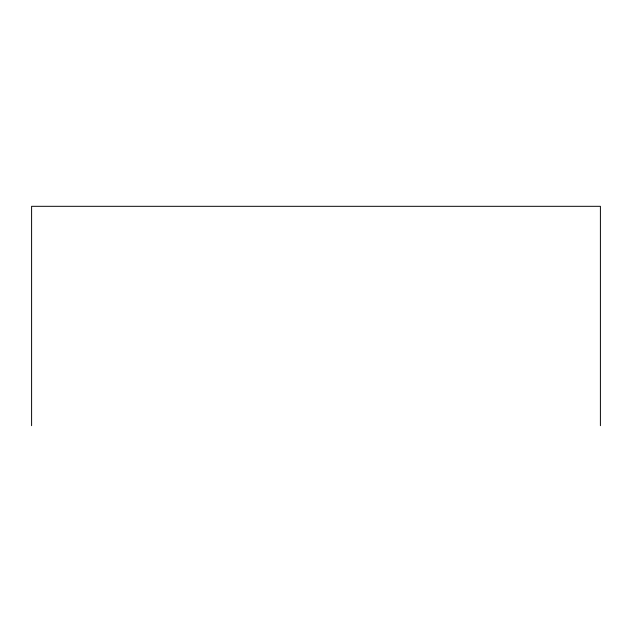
<?xml version="1.0" encoding="UTF-8"?>
<svg xmlns="http://www.w3.org/2000/svg" width="632" height="632" viewBox="0 0 632 632"><rect width="100%" height="100%" fill="white"/><g stroke="black" fill="none" stroke-linecap="round" stroke-linejoin="round"><path stroke-width="0.95" d="M600.4 425.684L600.4 206.316L31.6 206.316L31.6 425.684"/></g></svg>
